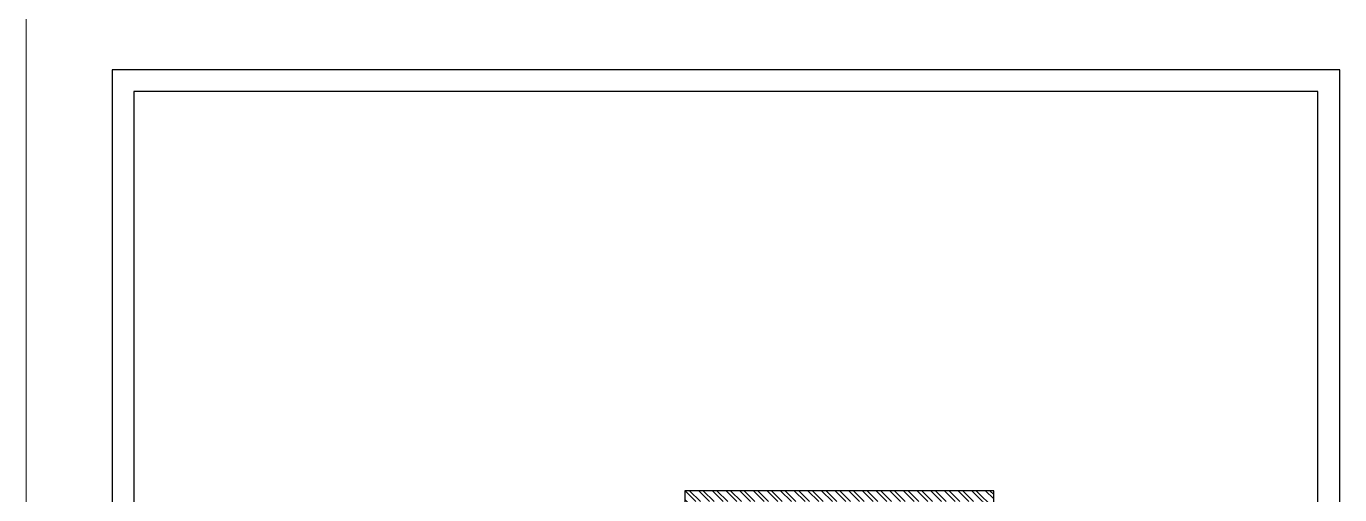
# Model space of a CAD drawing. Header units: metres. Extents: x 494 to 1845, y -666 to 1061.
# Drawn here: x 1778.69 to 1794, y 253.5 to 258.96 of the extents above; entities that cross this region are included whole.
import ezdxf

# ---------------------------------------------------------------- set-up
doc = ezdxf.new("R2010")
doc.units = ezdxf.units.M
doc.header["$MEASUREMENT"] = 0
for name, color, linetype, lineweight in [('A-Wall Hatch', 8, 'Continuous', 9), ('DIMENSION', 8, 'Continuous', 5), ('VDA-WALL', 250, 'Continuous', 25)]:
    doc.layers.add(name, color=color, linetype=linetype, lineweight=lineweight)
doc.layers.add('SHEET', color=7, linetype='Continuous')

# ---------------------------------------------------------------- blocks, each defined once
blk = doc.blocks.new('asfsdf')
at = {"layer": 'A-Wall Hatch', "ltscale": 0.1}
h = blk.add_hatch(dxfattribs=at)
h.set_pattern_fill('ANSI32', color=256, scale=0.3, angle=270)
h.set_pattern_definition([(315, (3.125, -3.6), (0.0795495, 0.0795495), []), (315, (3.125, -3.65303), (0.0795495, 0.0795495), [])])
h.paths.add_polyline_path([(1.35, 6), (1.475, 6), (1.475, 6.9), (4.825, 6.9), (4.825, 3.475), (3.575, 3.475), (3.575, 3.35), (5.3, 3.35), (5.3, 3.475), (4.95, 3.475), (4.95, 4.825), (5.3, 4.825), (5.3, 4.95), (4.95, 4.95), (4.95, 7.025), (1.35, 7.025)])
h.paths.add_polyline_path([(-3.25, -1.45), (-3.125, -1.45), (-3.125, 6.3), (-1.775, 6.3), (-1.775, 5.35), (-1.65, 5.35), (-1.65, 6.425), (-3.25, 6.425)])
h.paths.add_polyline_path([(-2.375, 3.775), (-0.125, 3.775), (-0.125, 0.9), (0, 0.9), (0, 3.775), (0.375, 3.775), (0.375, 3.9), (-1.65, 3.9), (-1.65, 4.75), (-1.775, 4.75), (-1.775, 3.9), (-2.375, 3.9)])
h.paths.add_polyline_path([(0.9, -0.125), (3, -0.125), (3, -3.6), (3.125, -3.6), (3.125, 0), (0.9, 0)])
h.paths.add_polyline_path([(5.425, -0.125), (5.425, -2.05), (5.55, -2.05), (5.55, -0.125), (6.425, -0.125), (6.425, 4.95), (6.3, 4.95), (6.3, 0), (5.425, 0)])
h.paths.add_polyline_path([(0.975, 3.7751), (0.975, 3.9), (1.35, 3.9), (1.35, 4.8), (1.475, 4.8), (1.475, 3.9), (2.375, 3.9), (2.375, 3.35), (2.25, 3.35), (2.25, 3.775), (1.475, 3.775), (1.475, 0.9), (1.35, 0.9), (1.35, 1.7), (0.75, 1.7), (0.75, 1.825), (1.35, 1.825), (1.35, 3.775), (0.9809, 3.775), (0.9809, 3.7751)])
h.paths.add_polyline_path([(-0.725, -0.125), (-0.125, -0.125), (-0.125, -3.6), (0, -3.6), (0, 0), (-0.725, 0)])
h.paths.add_polyline_path([(-3.125, -0.125), (-3.125, 0), (-2.525, 0), (-2.525, -0.125)])
h.paths.add_polyline_path([(4.925, -0.125), (4.925, 0), (5.425, 0), (5.425, -0.125)])
at = {"layer": 'VDA-WALL'}
for p, q in [((1.35, 7.025), (1.35, 6)), ((4.95, 7.025), (1.35, 7.025)), ((4.95, 4.95), (4.95, 7.025))]:
    blk.add_line(p, q, dxfattribs=at)

msp = doc.modelspace()

# ---------------------------------------------------------------- linework, layer by layer
at = {"layer": 'DIMENSION', "color": 6}
msp.add_line((1778.6918, 309.3611), (1778.6918, 165.2476), dxfattribs=at)

# ---------------------------------------------------------------- block references
msp.add_blockref('asfsdf', (1785.0169, 246.5212), dxfattribs=at)

# ---------------------------------------------------------------- next in the draw order: linework, layer by layer
at = {"layer": 'SHEET'}
for points in [[(1794.0002, 258.4528), (1779.6918, 258.4528), (1779.6918, 238.2167), (1794.0002, 238.2167)], [(1793.746, 258.1986), (1779.946, 258.1986), (1779.946, 238.4708), (1793.746, 238.4708)]]:
    msp.add_lwpolyline(points, close=True, dxfattribs=at)

doc.saveas('drawing.dxf')
